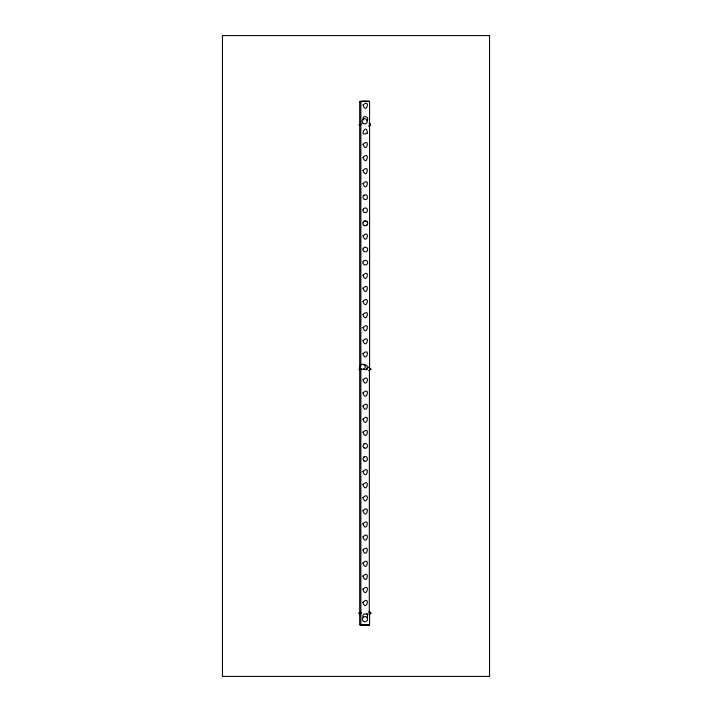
<?xml version="1.0" encoding="UTF-8"?>
<svg xmlns="http://www.w3.org/2000/svg" width="712" height="712" viewBox="0 0 712 712"><rect width="100%" height="100%" fill="white"/><g stroke="black" fill="none" stroke-linecap="round" stroke-linejoin="round"><path stroke-width="1.07" d="M360.138 124.956C357.397 126.78 360.468 121.868 361.296 124.431M369.181 125.134C371.539 126.069 370.267 122.242 369.35 124.573C371.032 126.567 370.64 122.09 369.475 124.28M360.281 369.199C360.121 371.557 357.744 368.442 359.969 368.772M358.964 613.317L359.293 612.587L360.103 612.676M359.266 124.289L359.934 123.576M361.296 124.333L360.628 125.045L359.952 124.306M369.928 124.805L369.181 123.737M361.447 368.994C359.845 371.379 360.192 366.449 361.447 369.101M369.84 368.522L369.84 369.777M361.447 612.979C359.845 615.364 360.192 610.424 361.447 613.085M370.863 613.139C369.234 615.693 369.599 610.496 370.863 613.281M363.022 222.803L363.022 224.031A2.341 2.163 -84.5 0 0 364.072 225.41C365.977 226.727 368.647 224.28 367.383 222.269C367.33 220.15 362.141 221.752 365.318 221.023M369.297 612.747L369.421 369.831M364.517 101.237L369.572 101.424L369.572 370.365L368.985 370.534M369.572 611.599L368.985 611.421L369.572 611.474L369.572 625.011L365.203 625.154M360.281 613.37L359.631 613.922L358.964 613.219M370.151 613.352L369.172 613.78M367.401 133.002C366.671 122.144 358.163 138.048 367.383 133.01M368.985 367.045L369.679 368.451M369.572 614.581L369.27 613.201M366.885 617.678C370.409 612.738 359.996 612.738 363.529 617.678M366.502 225.455C368.22 224.494 367.864 221.565 365.932 221.103M364.063 443.807L362.88 445.89L364.063 447.919M364.063 456.899L362.871 458.973L364.063 461.011M364.072 195.221C368.46 192.881 368.638 201.469 364.135 199.28A2.332 2.154 -84.5 0 1 363.031 197.856L363.031 196.628A2.332 2.154 -84.5 0 1 364.072 195.132M369.572 370.365L368.985 370.436M366.529 120.764C371.228 116.866 361.171 114.187 363.289 119.91M367.935 367.374L366.822 368.46L367.036 369.777M369.857 368.522L370.836 368.941M369.172 612.525L369.973 612.649M369.572 625.011L359.693 624.816L359.693 101.763L360.975 101.585M364.09 365.292C368.994 363.075 368.042 372.474 363.592 369.03M364.072 443.807C368.416 441.636 368.576 450.1 364.072 447.928M364.072 456.89C368.416 454.728 368.576 463.183 364.072 461.011M369.501 369.136L370.195 368.416L370.863 369.261M369.519 369.234C369.804 370.311 372.02 369.047 369.857 369.759M365.203 101.255L360.147 101.398L369.572 101.424L368.985 101.513M365.203 625.056L360.147 624.922L369.572 624.878L364.517 625.083M369.572 101.424L368.985 101.496M368.985 126.255L369.439 126.193L368.985 126.095M368.291 101.478L368.878 101.398L365.648 101.237M368.985 367.143L369.572 367.196M360.842 368.157L360.842 624.878L362.328 624.78M365.648 625.074L368.878 624.922L366.698 624.78M364.072 101.282L360.842 101.424L360.842 365.932M364.072 625.145L360.842 625.011L368.273 624.753M364.072 625.047L360.842 624.878M360.975 101.932L359.693 101.763M360.984 101.46L361.42 101.513M364.695 225.686L364.072 225.41M369.225 612.284C370.756 611.822 371.433 614.536 369.608 613.477M367.935 614.67L366.751 613.192M363.022 222.705A2.341 2.163 -84.5 0 1 364.072 221.29M363.058 105.02C366.413 115.308 370.801 97.633 363.058 105.02M363.04 144.287C366.271 154.495 370.783 136.953 363.04 144.287M363.04 157.37C366.44 167.64 370.587 149.956 363.04 157.37M363.04 170.453C366.431 180.723 370.578 163.048 363.04 170.453M363.031 183.545C366.262 193.753 370.774 176.211 363.031 183.545M363.022 209.711L363.022 210.912A2.341 2.154 -84.5 0 0 364.072 212.318C368.46 214.641 368.567 206.097 364.135 208.26A2.341 2.154 -84.5 0 0 363.022 209.711M363.022 235.886C366.466 246.183 370.685 228.499 363.022 235.877M363.013 248.977C362.185 251.576 366.217 253.107 367.383 250.722A1.913 1.513 87 0 0 367.383 248.452C366.502 246.583 363.467 246.93 363.022 248.96M363.013 262.06C362.177 264.668 366.226 266.19 367.383 263.796A1.896 1.504 87 0 0 367.383 261.553C366.511 259.666 363.44 260.022 363.013 262.06M363.004 275.143C366.004 285.298 371.005 267.926 363.022 275.108M363.004 288.235C366.342 298.479 370.774 280.911 363.004 288.235M362.995 301.318C366.377 311.571 370.73 294.029 363.022 301.265M362.995 314.41C365.897 324.494 371.237 307.379 363.022 314.348M362.995 327.493C366.128 337.666 371.023 320.275 362.995 327.493M362.987 340.576C365.852 350.651 371.255 333.59 363.022 340.496M362.987 353.668C365.968 363.814 371.157 346.486 362.987 353.668M362.978 379.834C366.155 390.007 370.997 372.607 362.978 379.834M362.978 392.926C366.146 403.099 370.997 385.699 362.978 392.926M362.969 406.009C366.146 416.182 370.997 398.782 362.969 406.009M362.969 419.101C366.137 429.265 370.997 411.874 362.969 419.101M362.96 432.184C366.137 442.357 370.997 424.957 362.96 432.184M362.951 471.442C366.11 481.677 370.943 464.144 362.951 471.442M362.951 484.534C366.11 494.76 370.943 477.227 362.951 484.534M362.942 497.617C366.102 507.843 370.943 490.31 362.942 497.617M362.942 510.7C366.102 520.935 370.943 503.402 362.942 510.7M362.933 523.792C366.093 534.018 370.934 516.485 362.933 523.792M362.933 536.875C366.093 547.11 370.934 529.568 362.933 536.875M362.933 549.967C366.084 560.193 370.934 542.66 362.933 549.967M362.924 563.05C366.226 573.374 370.845 555.672 362.924 563.05M362.924 576.133C366.226 586.466 370.845 568.755 362.924 576.133M362.915 589.224C366.075 599.575 371.05 581.829 362.915 589.224M362.915 602.308C366.075 612.658 371.05 594.912 362.915 602.308M369.439 614.75L369.421 614.803M489.544 35.6L222.456 35.6L222.456 676.4L489.544 676.4L489.544 35.6M363.12 123.354A2.617 2.617 0 0 0 367.312 121.61A2.617 2.617 0 0 0 363.707 118.86A2.617 2.617 0 0 0 363.12 123.354M361.135 368.843A2.617 2.617 0 0 0 365.318 367.098A2.617 2.617 0 0 0 361.714 364.348A2.617 2.617 0 0 0 361.135 368.843M363.369 621.291A2.617 2.617 0 0 0 367.552 619.547A2.617 2.617 0 0 0 363.957 616.788A2.617 2.617 0 0 0 363.369 621.291"/></g></svg>
